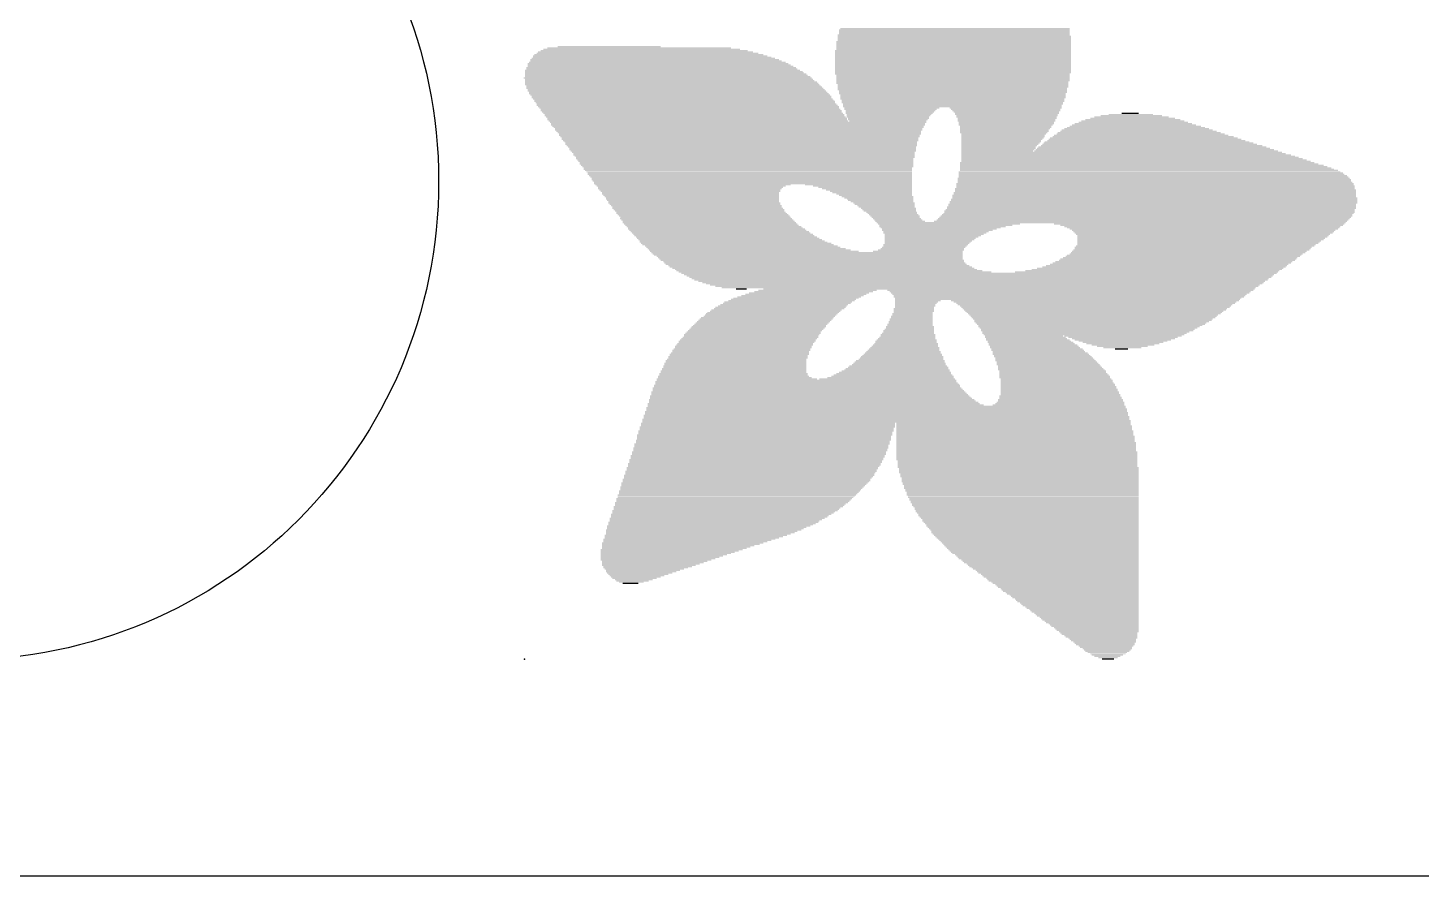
# Model space of a CAD drawing. Extents: x -1.7 to 23.1, y -5.6 to 23.3.
# Drawn here: x 2.231 to 6.306, y 0 to 2.481 of the extents above; entities that cross this region are included whole.
import ezdxf

# ---------------------------------------------------------------- set-up
doc = ezdxf.new("R2010")
doc.units = 0
for name, color, linetype in [('20', 53, 'CONTINUOUS'), ('21', 53, 'CONTINUOUS'), ('23', 53, 'CONTINUOUS')]:
    doc.layers.add(name, color=color, linetype=linetype)

# ---------------------------------------------------------------- blocks, each defined once
blk = doc.blocks.new('RECT')
blk.add_solid([(-0.5, -0.5), (0.5, -0.5), (-0.5, 0.5), (0.5, 0.5)])

msp = doc.modelspace()

# ---------------------------------------------------------------- linework, layer by layer
at = {"layer": '20'}
msp.add_line((18.415, 0), (1.905, 0), dxfattribs=at)
msp.add_circle((2.032, 2.032), 1.4, dxfattribs=at)
at = {"layer": '23'}
msp.add_point((3.683, 0.635), dxfattribs=at)

# ---------------------------------------------------------------- block references
at = {"layer": '21'}
for p, xscale, yscale in [((4.9384, 2.46), 0.6782, 0.0038), ((4.9403, 2.4562), 0.682, 0.0038), ((4.9403, 2.4524), 0.682, 0.0038), ((4.9403, 2.4486), 0.682, 0.0038), ((4.9403, 2.4447), 0.682, 0.0039), ((4.9403, 2.4752), 0.6744, 0.0038), ((4.9403, 2.4714), 0.6744, 0.0038), ((4.9403, 2.4676), 0.6744, 0.0038), ((4.9403, 2.4638), 0.6744, 0.0038), ((4.9422, 2.479), 0.6706, 0.0038), ((4.0469, 2.4028), 0.6705, 0.0038), ((4.0431, 2.4066), 0.6477, 0.0039), ((4.0373, 2.4105), 0.6287, 0.0038), ((4.0335, 2.4143), 0.6058, 0.0038), ((4.0259, 2.4181), 0.5754, 0.0038), ((4.0183, 2.4219), 0.5372, 0.0038), ((3.9306, 2.4257), 0.3009, 0.0038), ((4.9365, 2.4143), 0.6896, 0.0038), ((4.9365, 2.4105), 0.6896, 0.0038), ((4.9365, 2.4066), 0.6896, 0.0039), ((4.9365, 2.4028), 0.6896, 0.0038), ((4.9384, 2.4409), 0.6858, 0.0038), ((4.9384, 2.4371), 0.6858, 0.0038), ((4.9384, 2.4333), 0.6858, 0.0038), ((4.9384, 2.4295), 0.6858, 0.0038), ((4.9384, 2.4257), 0.6858, 0.0038), ((4.9384, 2.4219), 0.6858, 0.0038), ((4.9384, 2.4181), 0.6858, 0.0038), ((4.0831, 2.3647), 0.7887, 0.0038), ((4.0735, 2.3762), 0.762, 0.0038), ((4.0773, 2.3724), 0.7696, 0.0038), ((4.0812, 2.3685), 0.7773, 0.0039), ((4.0716, 2.38), 0.7506, 0.0038), ((4.064, 2.3876), 0.7278, 0.0038), ((4.0678, 2.3838), 0.7354, 0.0038), ((4.0602, 2.3914), 0.7124, 0.0038), ((4.0507, 2.399), 0.6858, 0.0038), ((4.0564, 2.3952), 0.6972, 0.0038), ((4.9365, 2.399), 0.6896, 0.0038), ((4.9365, 2.3952), 0.6896, 0.0038), ((4.9365, 2.3914), 0.6896, 0.0038), ((4.9365, 2.3876), 0.6896, 0.0038), ((4.9365, 2.3838), 0.6896, 0.0038), ((4.9365, 2.38), 0.6896, 0.0038), ((4.9365, 2.3762), 0.6896, 0.0038), ((4.9365, 2.3724), 0.6896, 0.0038), ((4.9365, 2.3685), 0.6896, 0.0039), ((4.9365, 2.3647), 0.6896, 0.0038), ((4.1021, 2.3343), 0.842, 0.0038), ((4.0964, 2.3457), 0.823, 0.0038), ((4.0983, 2.3419), 0.8268, 0.0038), ((4.1021, 2.3381), 0.8344, 0.0038), ((4.1059, 2.3304), 0.842, 0.0039), ((4.1078, 2.3266), 0.8458, 0.0038), ((4.1116, 2.3228), 0.8534, 0.0038), ((4.0869, 2.3571), 0.8039, 0.0038), ((4.0907, 2.3533), 0.8115, 0.0038), ((4.0926, 2.3495), 0.8153, 0.0038), ((4.085, 2.3609), 0.7925, 0.0038), ((4.9365, 2.3609), 0.6896, 0.0038), ((4.9365, 2.3571), 0.6896, 0.0038), ((4.9365, 2.3533), 0.6896, 0.0038), ((4.9365, 2.3495), 0.6896, 0.0038), ((4.9346, 2.3457), 0.6858, 0.0038), ((4.9365, 2.3419), 0.682, 0.0038), ((4.9365, 2.3381), 0.682, 0.0038), ((4.9365, 2.3343), 0.682, 0.0038), ((4.9365, 2.3304), 0.682, 0.0039), ((4.9365, 2.3266), 0.682, 0.0038), ((4.9346, 2.3228), 0.6782, 0.0038), ((4.1136, 2.319), 0.8573, 0.0038), ((4.1155, 2.3152), 0.8611, 0.0038), ((4.1193, 2.3114), 0.8611, 0.0038), ((4.1212, 2.3076), 0.8649, 0.0038), ((4.1231, 2.3038), 0.8687, 0.0038), ((4.1269, 2.3), 0.8687, 0.0038), ((4.1288, 2.2962), 0.8725, 0.0038), ((4.1326, 2.2924), 0.8725, 0.0039), ((4.1345, 2.2885), 0.8763, 0.0038), ((4.1383, 2.2847), 0.8763, 0.0038), ((4.1421, 2.2809), 0.8763, 0.0038), ((4.9346, 2.319), 0.6782, 0.0038), ((4.9365, 2.3152), 0.6744, 0.0038), ((4.9365, 2.3114), 0.6744, 0.0038), ((4.9365, 2.3076), 0.6744, 0.0038), ((4.9346, 2.3038), 0.6706, 0.0038), ((4.9346, 2.3), 0.6706, 0.0038), ((4.9365, 2.2962), 0.6668, 0.0038), ((4.9365, 2.2924), 0.6668, 0.0039), ((4.9346, 2.2885), 0.663, 0.0038), ((4.9365, 2.2847), 0.6592, 0.0038), ((4.9365, 2.2809), 0.6592, 0.0038), ((4.1421, 2.2771), 0.8763, 0.0038), ((4.146, 2.2733), 0.8763, 0.0038), ((4.1498, 2.2695), 0.8763, 0.0038), ((4.1517, 2.2657), 0.8801, 0.0038), ((4.1536, 2.2619), 0.8763, 0.0038), ((4.1574, 2.2581), 0.8763, 0.0038), ((4.1593, 2.2543), 0.8801, 0.0039), ((4.1631, 2.2504), 0.8801, 0.0038), ((4.165, 2.2466), 0.8763, 0.0038), ((4.1688, 2.2428), 0.8763, 0.0038), ((4.9365, 2.2771), 0.6592, 0.0038), ((4.9346, 2.2733), 0.6553, 0.0038), ((4.9365, 2.2695), 0.6515, 0.0038), ((4.9365, 2.2657), 0.6515, 0.0038), ((4.9346, 2.2619), 0.6477, 0.0038), ((4.9365, 2.2581), 0.6439, 0.0038), ((4.9346, 2.2543), 0.6401, 0.0039), ((4.9346, 2.2504), 0.6401, 0.0038), ((4.7575, 2.2466), 0.2781, 0.0038), ((4.7537, 2.2428), 0.2705, 0.0038), ((5.0908, 2.2466), 0.3276, 0.0038), ((5.0908, 2.2428), 0.32, 0.0038), ((4.1707, 2.239), 0.8801, 0.0038), ((4.1726, 2.2352), 0.8763, 0.0038), ((4.1764, 2.2314), 0.8763, 0.0038), ((4.1803, 2.2276), 0.8763, 0.0038), ((4.1803, 2.2238), 0.8763, 0.0038), ((4.1841, 2.22), 0.8763, 0.0038), ((4.1879, 2.2162), 0.8763, 0.0039), ((4.1879, 2.2123), 0.8763, 0.0038), ((4.1917, 2.2085), 0.8763, 0.0038), ((4.3079, 2.2047), 1.1011, 0.0038), ((4.3079, 2.2009), 1.0935, 0.0038), ((4.7517, 2.2352), 0.259, 0.0038), ((4.7498, 2.2314), 0.2552, 0.0038), ((4.7537, 2.239), 0.2629, 0.0038), ((4.7498, 2.2276), 0.2476, 0.0038), ((4.7479, 2.2238), 0.2438, 0.0038), ((4.746, 2.22), 0.24, 0.0038), ((4.7479, 2.2162), 0.2362, 0.0039), ((4.746, 2.2123), 0.2324, 0.0038), ((4.746, 2.2085), 0.2248, 0.0038), ((5.0927, 2.239), 0.3162, 0.0038), ((5.0927, 2.2352), 0.3086, 0.0038), ((5.0946, 2.2314), 0.3048, 0.0038), ((5.0927, 2.2276), 0.301, 0.0038), ((5.0946, 2.2238), 0.2972, 0.0038), ((5.0927, 2.22), 0.2934, 0.0038), ((5.0946, 2.2162), 0.2896, 0.0039), ((5.0927, 2.2123), 0.2858, 0.0038), ((5.0927, 2.2085), 0.2858, 0.0038), ((5.0927, 2.2047), 0.2782, 0.0038), ((5.0927, 2.2009), 0.2782, 0.0038), ((5.4642, 2.2009), 0.3429, 0.0038), ((5.4642, 2.2047), 0.32, 0.0038), ((5.4623, 2.2085), 0.301, 0.0038), ((5.4623, 2.2123), 0.2781, 0.0038), ((5.4623, 2.2162), 0.2477, 0.0039), ((5.4585, 2.22), 0.2171, 0.0038), ((5.4585, 2.2238), 0.1791, 0.0038), ((5.4566, 2.2276), 0.1295, 0.0038), ((5.4546, 2.2314), 0.0495, 0.0038), ((4.3079, 2.1971), 1.0935, 0.0038), ((4.3079, 2.1933), 1.0859, 0.0038), ((4.3098, 2.1895), 1.0821, 0.0038), ((4.3098, 2.1857), 1.0745, 0.0038), ((4.3098, 2.1819), 1.0745, 0.0038), ((4.3097, 2.1781), 1.0668, 0.0039), ((4.3117, 2.1742), 1.0629, 0.0038), ((4.3136, 2.1704), 1.0591, 0.0038), ((4.3117, 2.1666), 1.0553, 0.0038), ((4.3136, 2.1628), 1.0515, 0.0038), ((4.3136, 2.159), 1.0439, 0.0038), ((5.0908, 2.1971), 0.2744, 0.0038), ((5.0907, 2.1933), 0.2667, 0.0038), ((5.0907, 2.1895), 0.2667, 0.0038), ((5.0888, 2.1857), 0.2629, 0.0038), ((5.0869, 2.1819), 0.2591, 0.0038), ((5.0869, 2.1781), 0.2591, 0.0039), ((5.085, 2.1742), 0.2553, 0.0038), ((5.0851, 2.1704), 0.2476, 0.0038), ((5.0832, 2.1666), 0.2438, 0.0038), ((5.0832, 2.1628), 0.2438, 0.0038), ((5.0813, 2.159), 0.24, 0.0038), ((5.4947, 2.159), 0.5487, 0.0038), ((5.4928, 2.1628), 0.5295, 0.0038), ((5.487, 2.1666), 0.5105, 0.0038), ((5.4851, 2.1704), 0.4915, 0.0038), ((5.4813, 2.1742), 0.4762, 0.0038), ((5.4794, 2.1781), 0.4572, 0.0039), ((5.4756, 2.1819), 0.442, 0.0038), ((5.4737, 2.1857), 0.423, 0.0038), ((5.4718, 2.1895), 0.4038, 0.0038), ((5.4699, 2.1933), 0.3848, 0.0038), ((5.4661, 2.1971), 0.362, 0.0038), ((4.3136, 2.1552), 1.0439, 0.0038), ((4.3155, 2.1514), 1.0401, 0.0038), ((4.3155, 2.1476), 1.0325, 0.0038), ((4.3174, 2.1438), 1.0287, 0.0038), ((4.3174, 2.14), 1.0287, 0.0039), ((4.3193, 2.1361), 1.0249, 0.0038), ((4.3193, 2.1323), 1.0173, 0.0038), ((4.3212, 2.1285), 1.0135, 0.0038), ((4.3212, 2.1247), 1.0135, 0.0038), ((4.3231, 2.1209), 1.0096, 0.0038), ((5.0794, 2.1552), 0.2362, 0.0038), ((5.0775, 2.1514), 0.2324, 0.0038), ((5.0775, 2.1476), 0.2324, 0.0038), ((5.0756, 2.1438), 0.2286, 0.0038), ((5.0737, 2.14), 0.2247, 0.0039), ((5.0718, 2.1361), 0.2209, 0.0038), ((5.0699, 2.1323), 0.2171, 0.0038), ((5.0699, 2.1285), 0.2171, 0.0038), ((5.068, 2.1247), 0.2133, 0.0038), ((5.0661, 2.1209), 0.2095, 0.0038), ((5.5309, 2.1209), 0.7125, 0.0038), ((5.5271, 2.1247), 0.6973, 0.0038), ((5.5232, 2.1285), 0.682, 0.0038), ((5.5194, 2.1323), 0.6668, 0.0038), ((5.5175, 2.1361), 0.6477, 0.0038), ((5.5118, 2.14), 0.6286, 0.0039), ((5.508, 2.1438), 0.6134, 0.0038), ((5.5042, 2.1476), 0.5982, 0.0038), ((5.5023, 2.1514), 0.5791, 0.0038), ((5.4985, 2.1552), 0.5639, 0.0038), ((4.3231, 2.1171), 1.002, 0.0038), ((4.325, 2.1133), 0.9982, 0.0038), ((4.325, 2.1095), 0.9982, 0.0038), ((4.3269, 2.1057), 0.9944, 0.0038), ((4.3288, 2.1019), 0.9906, 0.0039), ((4.3269, 2.098), 0.9868, 0.0038), ((4.3288, 2.0942), 0.983, 0.0038), ((4.3307, 2.0904), 0.9792, 0.0038), ((4.3326, 2.0866), 0.9754, 0.0038), ((4.3326, 2.0828), 0.9754, 0.0038), ((4.3345, 2.079), 0.9716, 0.0038), ((5.4756, 2.0866), 1.0364, 0.0038), ((5.4813, 2.0828), 1.0478, 0.0038), ((5.4889, 2.079), 1.063, 0.0038), ((5.4432, 2.1095), 0.9639, 0.0038), ((5.4489, 2.1057), 0.9753, 0.0038), ((5.4546, 2.1019), 0.9867, 0.0039), ((5.4299, 2.1171), 0.9372, 0.0038), ((5.4356, 2.1133), 0.9486, 0.0038), ((5.4604, 2.098), 0.9982, 0.0038), ((5.4661, 2.0942), 1.0096, 0.0038), ((5.4718, 2.0904), 1.021, 0.0038), ((4.3364, 2.0752), 0.9678, 0.0038), ((4.3365, 2.0714), 0.9601, 0.0038), ((4.3365, 2.0676), 0.9601, 0.0038), ((4.3384, 2.0638), 0.9563, 0.0039), ((4.3403, 2.0599), 0.9525, 0.0038), ((4.3422, 2.0561), 0.9487, 0.0038), ((4.3422, 2.0523), 0.9487, 0.0038), ((4.3441, 2.0485), 0.9449, 0.0038), ((4.346, 2.0447), 0.9411, 0.0038), ((4.3479, 2.0409), 0.9373, 0.0038), ((4.3479, 2.0371), 0.9373, 0.0038), ((5.5232, 2.0409), 1.1468, 0.0038), ((5.5251, 2.0371), 1.1506, 0.0038), ((5.5118, 2.0599), 1.1164, 0.0038), ((5.5156, 2.0561), 1.124, 0.0038), ((5.5175, 2.0523), 1.1278, 0.0038), ((5.5213, 2.0485), 1.1354, 0.0038), ((5.5232, 2.0447), 1.1392, 0.0038), ((5.4947, 2.0752), 1.0745, 0.0038), ((5.5004, 2.0714), 1.0859, 0.0038), ((5.5042, 2.0676), 1.0935, 0.0038), ((5.5099, 2.0638), 1.1049, 0.0039), ((4.3498, 2.0333), 0.9335, 0.0038), ((4.3517, 2.0295), 0.9297, 0.0038), ((4.3517, 2.0257), 0.9297, 0.0039), ((4.1764, 2.0218), 0.5715, 0.0038), ((4.1707, 2.018), 0.5524, 0.0038), ((4.1688, 2.0142), 0.541, 0.0038), ((4.1669, 2.0104), 0.5372, 0.0038), ((4.1669, 2.0066), 0.5296, 0.0038), ((4.1688, 2.0028), 0.5258, 0.0038), ((4.1688, 1.999), 0.5182, 0.0038), ((4.1688, 1.9952), 0.5182, 0.0038), ((4.6603, 2.0218), 0.3124, 0.0038), ((4.6717, 2.018), 0.2896, 0.0038), ((4.6794, 2.0142), 0.2743, 0.0038), ((4.6851, 2.0104), 0.2629, 0.0038), ((4.6908, 2.0066), 0.2515, 0.0038), ((4.6965, 2.0028), 0.2401, 0.0038), ((4.7003, 1.999), 0.2324, 0.0038), ((4.706, 1.9952), 0.221, 0.0038), ((5.5271, 1.999), 1.1773, 0.0038), ((5.5271, 1.9952), 1.1773, 0.0038), ((5.5271, 2.0104), 1.1697, 0.0038), ((5.529, 2.0066), 1.1735, 0.0038), ((5.529, 2.0028), 1.1735, 0.0038), ((5.5271, 2.0257), 1.1621, 0.0039), ((5.5271, 2.0218), 1.1621, 0.0038), ((5.529, 2.018), 1.1659, 0.0038), ((5.529, 2.0142), 1.1659, 0.0038), ((5.5251, 2.0333), 1.1506, 0.0038), ((5.5271, 2.0295), 1.1545, 0.0038), ((4.1707, 1.9914), 0.5144, 0.0038), ((4.1726, 1.9876), 0.5106, 0.0039), ((4.1745, 1.9837), 0.5068, 0.0038), ((4.1745, 1.9799), 0.5068, 0.0038), ((4.1764, 1.9761), 0.503, 0.0038), ((4.1783, 1.9723), 0.4992, 0.0038), ((4.1802, 1.9685), 0.503, 0.0038), ((4.1822, 1.9647), 0.4991, 0.0038), ((4.186, 1.9609), 0.4991, 0.0038), ((4.1879, 1.9571), 0.4953, 0.0038), ((4.7098, 1.9914), 0.2134, 0.0038), ((4.7155, 1.9876), 0.2096, 0.0039), ((4.7194, 1.9837), 0.2019, 0.0038), ((4.7232, 1.9799), 0.1943, 0.0038), ((4.7251, 1.9761), 0.1905, 0.0038), ((4.7289, 1.9723), 0.1829, 0.0038), ((4.7346, 1.9685), 0.1791, 0.0038), ((4.7365, 1.9647), 0.1753, 0.0038), ((4.7403, 1.9609), 0.1676, 0.0038), ((4.7422, 1.9571), 0.1638, 0.0038), ((5.5175, 1.9571), 1.1964, 0.0038), ((5.5194, 1.9647), 1.1925, 0.0038), ((5.5194, 1.9609), 1.1925, 0.0038), ((5.5232, 1.9723), 1.1925, 0.0038), ((5.5232, 1.9685), 1.1925, 0.0038), ((5.5252, 1.9799), 1.1887, 0.0038), ((5.5252, 1.9761), 1.1887, 0.0038), ((5.5252, 1.9914), 1.1811, 0.0038), ((5.5252, 1.9876), 1.1811, 0.0039), ((5.5271, 1.9837), 1.1849, 0.0038), ((4.1898, 1.9533), 0.4991, 0.0038), ((4.1936, 1.9495), 0.4991, 0.0039), ((4.1955, 1.9456), 0.4953, 0.0038), ((4.1993, 1.9418), 0.4953, 0.0038), ((4.2012, 1.938), 0.4991, 0.0038), ((4.205, 1.9342), 0.4991, 0.0038), ((4.2088, 1.9304), 0.4991, 0.0038), ((4.2126, 1.9266), 0.4991, 0.0038), ((4.2145, 1.9228), 0.503, 0.0038), ((4.2183, 1.919), 0.503, 0.0038), ((4.2222, 1.9152), 0.5029, 0.0038), ((4.7479, 1.9533), 0.16, 0.0038), ((4.7498, 1.9495), 0.1562, 0.0039), ((4.7517, 1.9456), 0.1524, 0.0038), ((4.7574, 1.9418), 0.1486, 0.0038), ((4.7593, 1.938), 0.1448, 0.0038), ((4.7631, 1.9342), 0.1448, 0.0038), ((4.767, 1.9304), 0.1447, 0.0038), ((4.7689, 1.9266), 0.1409, 0.0038), ((4.7727, 1.9228), 0.1409, 0.0038), ((4.7765, 1.919), 0.141, 0.0038), ((4.7822, 1.9152), 0.1448, 0.0038), ((5.4851, 1.9152), 1.2078, 0.0038), ((5.4909, 1.919), 1.2039, 0.0038), ((5.4947, 1.9228), 1.2039, 0.0038), ((5.4985, 1.9266), 1.2039, 0.0038), ((5.5023, 1.9304), 1.204, 0.0038), ((5.5042, 1.9342), 1.2002, 0.0038), ((5.508, 1.938), 1.2002, 0.0038), ((5.5118, 1.9456), 1.2002, 0.0038), ((5.5118, 1.9418), 1.2002, 0.0038), ((5.5137, 1.9495), 1.1964, 0.0039), ((5.5175, 1.9533), 1.1964, 0.0038), ((4.2241, 1.9114), 0.5067, 0.0039), ((4.2279, 1.9075), 0.5067, 0.0038), ((4.2317, 1.9037), 0.5067, 0.0038), ((4.2374, 1.8999), 0.5105, 0.0038), ((4.2412, 1.8961), 0.5105, 0.0038), ((4.245, 1.8923), 0.5182, 0.0038), ((4.2488, 1.8885), 0.5182, 0.0038), ((4.2545, 1.8847), 0.522, 0.0038), ((4.2583, 1.8809), 0.522, 0.0038), ((4.264, 1.8771), 0.5258, 0.0038), ((4.2678, 1.8733), 0.5258, 0.0039), ((5.3994, 1.9114), 1.3716, 0.0039), ((4.9251, 1.9075), 0.4153, 0.0038), ((4.9155, 1.9037), 0.3886, 0.0038), ((4.906, 1.8999), 0.3696, 0.0038), ((4.9003, 1.8961), 0.3506, 0.0038), ((4.8965, 1.8923), 0.3353, 0.0038), ((4.8908, 1.8885), 0.3239, 0.0038), ((4.887, 1.8847), 0.3086, 0.0038), ((4.8832, 1.8809), 0.3009, 0.0038), ((4.8813, 1.8771), 0.2895, 0.0038), ((4.8775, 1.8733), 0.2819, 0.0039), ((5.6566, 1.9075), 0.8496, 0.0038), ((5.6642, 1.9037), 0.8268, 0.0038), ((5.6661, 1.8999), 0.8078, 0.0038), ((5.6681, 1.8961), 0.7963, 0.0038), ((5.6699, 1.8923), 0.7848, 0.0038), ((5.6699, 1.8885), 0.7696, 0.0038), ((5.6699, 1.8847), 0.762, 0.0038), ((5.6699, 1.8809), 0.7544, 0.0038), ((5.668, 1.8771), 0.743, 0.0038), ((5.668, 1.8733), 0.7354, 0.0039), ((4.2736, 1.8694), 0.5295, 0.0038), ((4.2793, 1.8656), 0.5334, 0.0038), ((4.285, 1.8618), 0.5372, 0.0038), ((4.2907, 1.858), 0.541, 0.0038), ((4.2945, 1.8542), 0.5486, 0.0038), ((4.3022, 1.8504), 0.5563, 0.0038), ((4.3079, 1.8466), 0.5601, 0.0038), ((4.3174, 1.8428), 0.5639, 0.0038), ((4.3231, 1.839), 0.5677, 0.0038), ((4.3326, 1.8352), 0.5792, 0.0039), ((4.847, 1.8352), 0.2439, 0.0039), ((4.8508, 1.839), 0.2439, 0.0038), ((4.8565, 1.8466), 0.2476, 0.0038), ((4.8546, 1.8428), 0.2438, 0.0038), ((4.8641, 1.858), 0.2552, 0.0038), ((4.8622, 1.8542), 0.2514, 0.0038), ((4.8603, 1.8504), 0.2476, 0.0038), ((4.8737, 1.8694), 0.2743, 0.0038), ((4.8699, 1.8656), 0.2667, 0.0038), ((4.868, 1.8618), 0.2629, 0.0038), ((5.6394, 1.839), 0.6934, 0.0038), ((5.6375, 1.8352), 0.6896, 0.0039), ((5.6452, 1.8428), 0.6973, 0.0038), ((5.6661, 1.8694), 0.7316, 0.0038), ((5.6623, 1.8656), 0.7239, 0.0038), ((5.6604, 1.8618), 0.7201, 0.0038), ((5.6566, 1.858), 0.7125, 0.0038), ((5.6547, 1.8542), 0.7087, 0.0038), ((5.6528, 1.8504), 0.7049, 0.0038), ((5.649, 1.8466), 0.6973, 0.0038), ((4.3422, 1.8313), 0.5905, 0.0038), ((4.3555, 1.8275), 0.6096, 0.0038), ((4.5098, 1.8237), 0.9106, 0.0038), ((4.5117, 1.8199), 0.9068, 0.0038), ((4.5136, 1.8161), 0.903, 0.0038), ((4.5174, 1.8123), 0.8954, 0.0038), ((4.5193, 1.8085), 0.8916, 0.0038), ((4.5212, 1.8047), 0.8878, 0.0038), ((4.525, 1.8009), 0.8878, 0.0038), ((4.5289, 1.7971), 0.8801, 0.0039), ((4.5327, 1.7932), 0.8801, 0.0038), ((4.8337, 1.8275), 0.2629, 0.0038), ((4.8432, 1.8313), 0.2515, 0.0038), ((5.5766, 1.7932), 0.6972, 0.0038), ((5.5823, 1.7971), 0.6934, 0.0039), ((5.5918, 1.8009), 0.6896, 0.0038), ((5.5956, 1.8047), 0.6896, 0.0038), ((5.6013, 1.8085), 0.6858, 0.0038), ((5.609, 1.8123), 0.6858, 0.0038), ((5.6128, 1.8161), 0.6858, 0.0038), ((5.6185, 1.8199), 0.682, 0.0038), ((5.6242, 1.8237), 0.6858, 0.0038), ((5.628, 1.8275), 0.6858, 0.0038), ((5.6337, 1.8313), 0.6896, 0.0038), ((4.5365, 1.7894), 0.8801, 0.0038), ((4.5441, 1.7856), 0.8801, 0.0038), ((4.5498, 1.7818), 0.8839, 0.0038), ((4.5574, 1.778), 0.884, 0.0038), ((4.5651, 1.7742), 0.8839, 0.0038), ((4.5746, 1.7704), 0.8953, 0.0038), ((4.5917, 1.7666), 0.9144, 0.0038), ((5.0127, 1.7628), 1.7412, 0.0038), ((5.0127, 1.759), 1.726, 0.0039), ((5.0145, 1.7551), 1.7145, 0.0038), ((5.0165, 1.7513), 1.703, 0.0038), ((5.5023, 1.7666), 0.7696, 0.0038), ((5.5194, 1.7704), 0.743, 0.0038), ((5.5328, 1.7742), 0.7315, 0.0038), ((5.5423, 1.778), 0.7201, 0.0038), ((5.5537, 1.7818), 0.7124, 0.0038), ((5.5614, 1.7856), 0.7049, 0.0038), ((5.569, 1.7894), 0.6973, 0.0038), ((5.0165, 1.7475), 1.6878, 0.0038), ((5.0184, 1.7437), 1.6764, 0.0038), ((5.0203, 1.7399), 1.6574, 0.0038), ((5.0242, 1.7361), 1.6421, 0.0038), ((5.028, 1.7323), 1.6269, 0.0038), ((5.0298, 1.7285), 1.6078, 0.0038), ((5.0356, 1.7247), 1.5887, 0.0038), ((5.0413, 1.7208), 1.5621, 0.0039), ((4.3174, 1.717), 0.0305, 0.0038), ((4.5403, 1.7132), 0.3467, 0.0038), ((5.1003, 1.717), 1.4364, 0.0038), ((5.2794, 1.7132), 1.0706, 0.0038), ((4.4431, 1.6713), 0.3734, 0.0038), ((4.4507, 1.6751), 0.3734, 0.0038), ((4.4545, 1.6789), 0.3734, 0.0038), ((4.4641, 1.6828), 0.3695, 0.0039), ((4.4698, 1.6866), 0.3657, 0.0038), ((4.4774, 1.6904), 0.3658, 0.0038), ((4.4869, 1.6942), 0.362, 0.0038), ((4.4965, 1.698), 0.3581, 0.0038), ((4.506, 1.7018), 0.3543, 0.0038), ((4.5155, 1.7056), 0.3505, 0.0038), ((4.5289, 1.7094), 0.3467, 0.0038), ((5.2794, 1.7094), 1.0554, 0.0038), ((5.2794, 1.7056), 1.0478, 0.0038), ((5.2774, 1.7018), 1.0363, 0.0038), ((5.2774, 1.698), 1.0287, 0.0038), ((5.2755, 1.6942), 1.0249, 0.0038), ((5.2736, 1.6904), 1.0135, 0.0038), ((5.2717, 1.6866), 1.0097, 0.0038), ((4.8336, 1.6828), 0.1334, 0.0039), ((4.8298, 1.6789), 0.1258, 0.0038), ((4.8279, 1.6751), 0.122, 0.0038), ((4.826, 1.6713), 0.1182, 0.0038), ((5.3518, 1.6828), 0.842, 0.0039), ((5.3518, 1.6789), 0.8268, 0.0038), ((5.3537, 1.6751), 0.8154, 0.0038), ((5.3518, 1.6713), 0.8039, 0.0038), ((4.3898, 1.6294), 0.3887, 0.0038), ((4.3936, 1.6332), 0.3886, 0.0038), ((4.3993, 1.637), 0.3848, 0.0038), ((4.4031, 1.6408), 0.3848, 0.0038), ((4.4069, 1.6447), 0.3848, 0.0039), ((4.4107, 1.6485), 0.3848, 0.0038), ((4.4164, 1.6523), 0.381, 0.0038), ((4.4202, 1.6561), 0.381, 0.0038), ((4.4279, 1.6599), 0.381, 0.0038), ((4.4317, 1.6637), 0.381, 0.0038), ((4.4374, 1.6675), 0.3772, 0.0038), ((4.8146, 1.6294), 0.1257, 0.0038), ((4.8165, 1.637), 0.1219, 0.0038), ((4.8165, 1.6332), 0.1219, 0.0038), ((4.8184, 1.6447), 0.1181, 0.0039), ((4.8184, 1.6408), 0.1181, 0.0038), ((4.8222, 1.6599), 0.1181, 0.0038), ((4.8222, 1.6561), 0.1181, 0.0038), ((4.8222, 1.6523), 0.1181, 0.0038), ((4.8203, 1.6485), 0.1143, 0.0038), ((4.826, 1.6675), 0.1182, 0.0038), ((4.8241, 1.6637), 0.1143, 0.0038), ((5.3537, 1.6675), 0.7925, 0.0038), ((5.3537, 1.6637), 0.7848, 0.0038), ((5.3518, 1.6599), 0.7734, 0.0038), ((5.3518, 1.6561), 0.7658, 0.0038), ((5.3499, 1.6523), 0.7544, 0.0038), ((5.3499, 1.6485), 0.7468, 0.0038), ((5.3498, 1.6447), 0.7391, 0.0039), ((5.3479, 1.6408), 0.7277, 0.0038), ((5.3479, 1.637), 0.7201, 0.0038), ((5.3479, 1.6332), 0.7125, 0.0038), ((5.346, 1.6294), 0.7011, 0.0038), ((4.3536, 1.5913), 0.3925, 0.0038), ((4.3574, 1.5951), 0.3924, 0.0038), ((4.3612, 1.5989), 0.3924, 0.0038), ((4.365, 1.6027), 0.3924, 0.0038), ((4.3688, 1.6066), 0.3924, 0.0039), ((4.3707, 1.6104), 0.3886, 0.0038), ((4.3745, 1.6142), 0.3886, 0.0038), ((4.3783, 1.618), 0.3886, 0.0038), ((4.3821, 1.6218), 0.3886, 0.0038), ((4.386, 1.6256), 0.3887, 0.0038), ((4.807, 1.5951), 0.1485, 0.0038), ((4.807, 1.5913), 0.1485, 0.0038), ((4.8089, 1.5989), 0.1447, 0.0038), ((4.8108, 1.6066), 0.1409, 0.0039), ((4.8108, 1.6027), 0.1409, 0.0038), ((4.8108, 1.6142), 0.1333, 0.0038), ((4.8108, 1.6104), 0.1333, 0.0038), ((4.8127, 1.6218), 0.1295, 0.0038), ((4.8127, 1.618), 0.1295, 0.0038), ((4.8146, 1.6256), 0.1257, 0.0038), ((5.3461, 1.6256), 0.6934, 0.0038), ((5.3423, 1.6218), 0.6858, 0.0038), ((5.3403, 1.618), 0.6743, 0.0038), ((5.3403, 1.6142), 0.6667, 0.0038), ((5.3384, 1.6104), 0.6553, 0.0038), ((5.3346, 1.6066), 0.6477, 0.0039), ((5.3327, 1.6027), 0.6363, 0.0038), ((5.3308, 1.5989), 0.6248, 0.0038), ((5.3289, 1.5951), 0.621, 0.0038), ((5.3251, 1.5913), 0.6058, 0.0038), ((4.3231, 1.5494), 0.4, 0.0038), ((4.3269, 1.5532), 0.4, 0.0038), ((4.3288, 1.557), 0.3962, 0.0038), ((4.3345, 1.5646), 0.4, 0.0038), ((4.3326, 1.5608), 0.3962, 0.0038), ((4.3364, 1.5685), 0.3962, 0.0039), ((4.3402, 1.5723), 0.3962, 0.0038), ((4.3441, 1.5761), 0.3963, 0.0038), ((4.3479, 1.5837), 0.3963, 0.0038), ((4.346, 1.5799), 0.3925, 0.0038), ((4.3517, 1.5875), 0.3963, 0.0038), ((4.7956, 1.5494), 0.1943, 0.0038), ((4.7975, 1.5532), 0.1905, 0.0038), ((4.7994, 1.557), 0.1867, 0.0038), ((4.7994, 1.5646), 0.1791, 0.0038), ((4.7994, 1.5608), 0.1791, 0.0038), ((4.8013, 1.5685), 0.1753, 0.0039), ((4.8013, 1.5723), 0.1677, 0.0038), ((4.8032, 1.5761), 0.1639, 0.0038), ((4.8051, 1.5837), 0.1601, 0.0038), ((4.8051, 1.5799), 0.1601, 0.0038), ((4.805, 1.5875), 0.1524, 0.0038), ((5.3213, 1.5875), 0.5982, 0.0038), ((5.3194, 1.5837), 0.5868, 0.0038), ((5.1479, 1.5761), 0.2363, 0.0038), ((5.1441, 1.5799), 0.2286, 0.0038), ((5.1517, 1.5723), 0.2363, 0.0038), ((5.1555, 1.5685), 0.2439, 0.0039), ((5.1594, 1.5646), 0.2438, 0.0038), ((5.1632, 1.5608), 0.2514, 0.0038), ((5.167, 1.557), 0.2514, 0.0038), ((5.1708, 1.5532), 0.259, 0.0038), ((5.1747, 1.5494), 0.2591, 0.0038), ((5.4337, 1.5799), 0.3429, 0.0038), ((5.4337, 1.5761), 0.32, 0.0038), ((5.4356, 1.5723), 0.301, 0.0038), ((5.4337, 1.5685), 0.282, 0.0039), ((5.4337, 1.5646), 0.259, 0.0038), ((5.4337, 1.5608), 0.2362, 0.0038), ((5.4337, 1.557), 0.2134, 0.0038), ((5.4337, 1.5532), 0.1828, 0.0038), ((5.4318, 1.5494), 0.1486, 0.0038), ((4.3022, 1.5075), 0.4115, 0.0038), ((4.3041, 1.5113), 0.4077, 0.0038), ((4.3079, 1.5189), 0.4077, 0.0038), ((4.3079, 1.5151), 0.4077, 0.0038), ((4.3117, 1.5265), 0.4077, 0.0038), ((4.3098, 1.5227), 0.4039, 0.0038), ((4.3136, 1.5304), 0.4039, 0.0039), ((4.3174, 1.538), 0.4039, 0.0038), ((4.3155, 1.5342), 0.4001, 0.0038), ((4.3193, 1.5418), 0.4001, 0.0038), ((4.3231, 1.5456), 0.4, 0.0038), ((4.7822, 1.5075), 0.2591, 0.0038), ((4.7841, 1.5113), 0.2476, 0.0038), ((4.786, 1.5151), 0.2438, 0.0038), ((4.7879, 1.5189), 0.24, 0.0038), ((4.7879, 1.5227), 0.2324, 0.0038), ((4.7898, 1.5265), 0.2286, 0.0038), ((4.7898, 1.5304), 0.221, 0.0039), ((4.7917, 1.5342), 0.2172, 0.0038), ((4.7917, 1.538), 0.2096, 0.0038), ((4.7936, 1.5418), 0.2058, 0.0038), ((4.7956, 1.5456), 0.2019, 0.0038), ((5.1766, 1.5456), 0.2629, 0.0038), ((5.1841, 1.538), 0.2705, 0.0038), ((5.1823, 1.5418), 0.2667, 0.0038), ((5.1879, 1.5342), 0.2705, 0.0038), ((5.1917, 1.5304), 0.2781, 0.0039), ((5.1936, 1.5265), 0.2819, 0.0038), ((5.1974, 1.5227), 0.2819, 0.0038), ((5.1994, 1.5189), 0.2858, 0.0038), ((5.2032, 1.5151), 0.2858, 0.0038), ((5.2051, 1.5113), 0.2896, 0.0038), ((5.207, 1.5075), 0.2934, 0.0038), ((5.4318, 1.5456), 0.1105, 0.0038), ((5.4299, 1.5418), 0.0381, 0.0038), ((4.2945, 1.4694), 0.4344, 0.0038), ((4.2945, 1.4656), 0.4344, 0.0038), ((4.2945, 1.477), 0.4268, 0.0038), ((4.2945, 1.4732), 0.4268, 0.0038), ((4.2965, 1.4846), 0.4229, 0.0038), ((4.2965, 1.4808), 0.4229, 0.0038), ((4.2984, 1.4923), 0.4191, 0.0039), ((4.2984, 1.4884), 0.4191, 0.0038), ((4.3003, 1.4999), 0.4153, 0.0038), ((4.3003, 1.4961), 0.4153, 0.0038), ((4.3022, 1.5037), 0.4115, 0.0038), ((4.7613, 1.4656), 0.3467, 0.0038), ((4.7632, 1.4694), 0.3353, 0.0038), ((4.767, 1.4732), 0.3277, 0.0038), ((4.7689, 1.477), 0.3163, 0.0038), ((4.7727, 1.4808), 0.3086, 0.0038), ((4.7727, 1.4846), 0.301, 0.0038), ((4.7765, 1.4884), 0.2934, 0.0038), ((4.7765, 1.4923), 0.2857, 0.0039), ((4.7784, 1.4961), 0.2743, 0.0038), ((4.7803, 1.4999), 0.2705, 0.0038), ((4.7803, 1.5037), 0.2629, 0.0038), ((5.2108, 1.5037), 0.2934, 0.0038), ((5.2127, 1.4999), 0.2972, 0.0038), ((5.2146, 1.4961), 0.301, 0.0038), ((5.2241, 1.4808), 0.3125, 0.0038), ((5.2184, 1.4923), 0.301, 0.0039), ((5.2203, 1.4884), 0.3048, 0.0038), ((5.2222, 1.4846), 0.3086, 0.0038), ((5.2279, 1.477), 0.3125, 0.0038), ((5.2279, 1.4732), 0.3125, 0.0038), ((5.2298, 1.4694), 0.3163, 0.0038), ((5.2317, 1.4656), 0.3201, 0.0038), ((4.5098, 1.4275), 0.903, 0.0038), ((4.5098, 1.4351), 0.8953, 0.0038), ((4.5098, 1.4313), 0.8953, 0.0038), ((4.506, 1.4465), 0.8801, 0.0038), ((4.5079, 1.4427), 0.8839, 0.0038), ((4.5098, 1.4389), 0.8877, 0.0038), ((4.304, 1.4542), 0.4686, 0.0039), ((4.5079, 1.4503), 0.8763, 0.0038), ((4.2945, 1.4618), 0.442, 0.0038), ((4.2983, 1.458), 0.4496, 0.0038), ((4.7441, 1.4542), 0.3962, 0.0039), ((4.7536, 1.458), 0.3696, 0.0038), ((4.7594, 1.4618), 0.3581, 0.0038), ((5.2336, 1.4618), 0.3239, 0.0038), ((5.2336, 1.458), 0.3239, 0.0038), ((5.2375, 1.4542), 0.3238, 0.0039), ((5.2394, 1.4503), 0.3276, 0.0038), ((5.2394, 1.4465), 0.3276, 0.0038), ((5.2413, 1.4427), 0.3314, 0.0038), ((5.2432, 1.4389), 0.3352, 0.0038), ((5.2432, 1.4351), 0.3352, 0.0038), ((5.2451, 1.4313), 0.339, 0.0038), ((5.2451, 1.4275), 0.339, 0.0038), ((4.5232, 1.3932), 0.9525, 0.0038), ((4.5251, 1.3894), 0.9563, 0.0038), ((4.5289, 1.3856), 0.9639, 0.0038), ((4.5174, 1.4046), 0.9334, 0.0038), ((4.5193, 1.4008), 0.9372, 0.0038), ((4.5212, 1.397), 0.941, 0.0038), ((4.5136, 1.4161), 0.9182, 0.0039), ((4.5155, 1.4122), 0.922, 0.0038), ((4.5174, 1.4084), 0.9258, 0.0038), ((4.5117, 1.4237), 0.9068, 0.0038), ((4.5136, 1.4199), 0.9106, 0.0038), ((5.2508, 1.3856), 0.3734, 0.0038), ((5.2508, 1.3932), 0.3658, 0.0038), ((5.2508, 1.3894), 0.3658, 0.0038), ((5.2489, 1.4046), 0.3544, 0.0038), ((5.2508, 1.4008), 0.3582, 0.0038), ((5.2508, 1.397), 0.3582, 0.0038), ((5.2471, 1.4237), 0.3429, 0.0038), ((5.2471, 1.4199), 0.3429, 0.0038), ((5.249, 1.4161), 0.3467, 0.0039), ((5.249, 1.4122), 0.3467, 0.0038), ((5.2509, 1.4084), 0.3505, 0.0038), ((4.7403, 1.3475), 1.4173, 0.0038), ((4.7422, 1.3437), 1.4211, 0.0038), ((4.7403, 1.3589), 1.4097, 0.0038), ((4.7422, 1.3551), 1.4135, 0.0038), ((4.7422, 1.3513), 1.4135, 0.0038), ((4.7403, 1.3703), 1.4021, 0.0038), ((4.7422, 1.3665), 1.4059, 0.0038), ((4.7422, 1.3627), 1.4059, 0.0038), ((4.5288, 1.3818), 0.9716, 0.0038), ((4.5345, 1.378), 0.983, 0.0039), ((4.7422, 1.3741), 1.3983, 0.0038), ((5.2451, 1.378), 0.3848, 0.0039), ((5.2489, 1.3818), 0.3772, 0.0038), ((4.3936, 1.3132), 0.7467, 0.0038), ((4.3917, 1.3094), 0.7429, 0.0038), ((4.3917, 1.3056), 0.7429, 0.0038), ((4.3955, 1.3246), 0.7429, 0.0038), ((4.3955, 1.3208), 0.7429, 0.0038), ((4.3955, 1.317), 0.7429, 0.0038), ((4.7422, 1.3322), 1.4288, 0.0038), ((4.7422, 1.3284), 1.4288, 0.0038), ((4.7403, 1.336), 1.4249, 0.0038), ((4.7422, 1.3398), 1.4211, 0.0039), ((5.1137, 1.3246), 0.6858, 0.0038), ((5.1137, 1.3208), 0.6858, 0.0038), ((5.1156, 1.317), 0.6896, 0.0038), ((5.1156, 1.3132), 0.6896, 0.0038), ((5.1156, 1.3094), 0.6896, 0.0038), ((5.1156, 1.3056), 0.6896, 0.0038), ((4.3783, 1.2637), 0.7468, 0.0039), ((4.3822, 1.2751), 0.7467, 0.0038), ((4.3803, 1.2713), 0.7429, 0.0038), ((4.3803, 1.2675), 0.7429, 0.0038), ((4.386, 1.2903), 0.7467, 0.0038), ((4.3841, 1.2865), 0.7429, 0.0038), ((4.3841, 1.2827), 0.7429, 0.0038), ((4.3841, 1.2789), 0.7429, 0.0038), ((4.3898, 1.3017), 0.7467, 0.0039), ((4.3879, 1.2979), 0.7429, 0.0038), ((4.3879, 1.2941), 0.7429, 0.0038), ((5.1175, 1.3017), 0.6934, 0.0039), ((5.1175, 1.2979), 0.6934, 0.0038), ((5.1175, 1.2941), 0.6934, 0.0038), ((5.1175, 1.2903), 0.6934, 0.0038), ((5.1194, 1.2865), 0.6972, 0.0038), ((5.1194, 1.2827), 0.6972, 0.0038), ((5.1194, 1.2789), 0.6972, 0.0038), ((5.1194, 1.2751), 0.6972, 0.0038), ((5.1194, 1.2713), 0.6972, 0.0038), ((5.1213, 1.2675), 0.701, 0.0038), ((5.1213, 1.2637), 0.701, 0.0039), ((4.365, 1.2294), 0.743, 0.0038), ((4.365, 1.2256), 0.743, 0.0039), ((4.3631, 1.2217), 0.7392, 0.0038), ((4.3688, 1.2408), 0.743, 0.0038), ((4.3688, 1.237), 0.743, 0.0038), ((4.3688, 1.2332), 0.743, 0.0038), ((4.3745, 1.2522), 0.7468, 0.0038), ((4.3726, 1.2484), 0.743, 0.0038), ((4.3726, 1.2446), 0.743, 0.0038), ((4.3764, 1.2598), 0.743, 0.0038), ((4.3764, 1.256), 0.743, 0.0038), ((5.1213, 1.2598), 0.701, 0.0038), ((5.1213, 1.256), 0.701, 0.0038), ((5.1213, 1.2522), 0.701, 0.0038), ((5.1213, 1.2484), 0.701, 0.0038), ((5.1213, 1.2446), 0.701, 0.0038), ((5.1232, 1.2408), 0.7048, 0.0038), ((5.1232, 1.237), 0.7048, 0.0038), ((5.1232, 1.2332), 0.7048, 0.0038), ((5.1232, 1.2294), 0.7048, 0.0038), ((5.1232, 1.2256), 0.7048, 0.0039), ((5.1232, 1.2217), 0.7048, 0.0038), ((4.346, 1.1836), 0.7353, 0.0038), ((4.3479, 1.1875), 0.7315, 0.0039), ((4.3498, 1.1951), 0.7353, 0.0038), ((4.3498, 1.1913), 0.7353, 0.0038), ((4.3555, 1.2065), 0.7391, 0.0038), ((4.3555, 1.2027), 0.7391, 0.0038), ((4.3536, 1.1989), 0.7353, 0.0038), ((4.3612, 1.2179), 0.743, 0.0038), ((4.3593, 1.2141), 0.7391, 0.0038), ((4.3593, 1.2103), 0.7391, 0.0038), ((5.1232, 1.2179), 0.7048, 0.0038), ((5.1251, 1.2141), 0.701, 0.0038), ((5.1251, 1.2103), 0.701, 0.0038), ((5.1251, 1.2065), 0.701, 0.0038), ((5.1251, 1.2027), 0.701, 0.0038), ((5.1251, 1.1989), 0.701, 0.0038), ((5.127, 1.1951), 0.7048, 0.0038), ((5.1289, 1.1913), 0.701, 0.0038), ((5.1289, 1.1875), 0.701, 0.0039), ((5.1289, 1.1836), 0.701, 0.0038), ((4.3269, 1.1494), 0.7201, 0.0039), ((4.325, 1.1455), 0.7163, 0.0038), ((4.3231, 1.1417), 0.7125, 0.0038), ((4.3327, 1.1608), 0.7239, 0.0038), ((4.3327, 1.157), 0.7239, 0.0038), ((4.3307, 1.1532), 0.72, 0.0038), ((4.3403, 1.1722), 0.7315, 0.0038), ((4.3384, 1.1684), 0.7277, 0.0038), ((4.3365, 1.1646), 0.7239, 0.0038), ((4.3441, 1.1798), 0.7315, 0.0038), ((4.3422, 1.176), 0.7277, 0.0038), ((5.1289, 1.1798), 0.701, 0.0038), ((5.1308, 1.176), 0.6972, 0.0038), ((5.1308, 1.1722), 0.6972, 0.0038), ((5.1308, 1.1684), 0.6972, 0.0038), ((5.1327, 1.1646), 0.6934, 0.0038), ((5.1327, 1.1608), 0.6934, 0.0038), ((5.1327, 1.157), 0.6934, 0.0038), ((5.1327, 1.1532), 0.6934, 0.0038), ((5.1346, 1.1494), 0.6896, 0.0039), ((5.1346, 1.1455), 0.6896, 0.0038), ((5.1365, 1.1417), 0.6858, 0.0038), ((4.2964, 1.1036), 0.6896, 0.0038), ((4.2945, 1.0998), 0.6858, 0.0038), ((4.304, 1.1151), 0.6972, 0.0038), ((4.3021, 1.1113), 0.6934, 0.0039), ((4.3002, 1.1074), 0.6896, 0.0038), ((4.3117, 1.1265), 0.7049, 0.0038), ((4.3098, 1.1227), 0.7011, 0.0038), ((4.3079, 1.1189), 0.6973, 0.0038), ((4.3193, 1.1379), 0.7125, 0.0038), ((4.3174, 1.1341), 0.7087, 0.0038), ((4.3155, 1.1303), 0.7049, 0.0038), ((5.1365, 1.1379), 0.6858, 0.0038), ((5.1365, 1.1341), 0.6858, 0.0038), ((5.1384, 1.1303), 0.682, 0.0038), ((5.1384, 1.1265), 0.682, 0.0038), ((5.1403, 1.1227), 0.6782, 0.0038), ((5.1403, 1.1189), 0.6782, 0.0038), ((5.1403, 1.1151), 0.6782, 0.0038), ((5.1422, 1.1113), 0.6744, 0.0039), ((5.1422, 1.1074), 0.6744, 0.0038), ((5.1442, 1.1036), 0.6705, 0.0038), ((5.1442, 1.0998), 0.6705, 0.0038), ((4.2584, 1.0579), 0.6439, 0.0038), ((4.2698, 1.0693), 0.6591, 0.0038), ((4.266, 1.0655), 0.6515, 0.0038), ((4.2641, 1.0617), 0.6477, 0.0038), ((4.2755, 1.077), 0.6629, 0.0038), ((4.2736, 1.0732), 0.6591, 0.0039), ((4.2793, 1.0808), 0.6705, 0.0038), ((4.2888, 1.0922), 0.682, 0.0038), ((4.285, 1.0884), 0.6744, 0.0038), ((4.2831, 1.0846), 0.6706, 0.0038), ((4.2926, 1.096), 0.682, 0.0038), ((5.1461, 1.096), 0.6667, 0.0038), ((5.1461, 1.0922), 0.6667, 0.0038), ((5.1479, 1.0884), 0.6629, 0.0038), ((5.1479, 1.0846), 0.6629, 0.0038), ((5.1498, 1.0808), 0.6591, 0.0038), ((5.1517, 1.077), 0.6553, 0.0038), ((5.1517, 1.0732), 0.6553, 0.0039), ((5.1536, 1.0693), 0.6515, 0.0038), ((5.1536, 1.0655), 0.6515, 0.0038), ((5.1555, 1.0617), 0.6477, 0.0038), ((5.1574, 1.0579), 0.6439, 0.0038), ((4.2221, 1.0236), 0.5944, 0.0038), ((4.2164, 1.0198), 0.583, 0.0038), ((4.2355, 1.0351), 0.6135, 0.0039), ((4.2316, 1.0312), 0.6058, 0.0038), ((4.2278, 1.0274), 0.5982, 0.0038), ((4.2469, 1.0465), 0.6286, 0.0038), ((4.2431, 1.0427), 0.621, 0.0038), ((4.2393, 1.0389), 0.6134, 0.0038), ((4.2545, 1.0541), 0.6362, 0.0038), ((4.2526, 1.0503), 0.6324, 0.0038), ((5.1574, 1.0541), 0.6439, 0.0038), ((5.1593, 1.0503), 0.6401, 0.0038), ((5.1612, 1.0465), 0.6363, 0.0038), ((5.1632, 1.0427), 0.6324, 0.0038), ((5.1632, 1.0389), 0.6324, 0.0038), ((5.1651, 1.0351), 0.6286, 0.0039), ((5.167, 1.0312), 0.6248, 0.0038), ((5.1689, 1.0274), 0.621, 0.0038), ((5.1689, 1.0236), 0.621, 0.0038), ((5.1708, 1.0198), 0.6172, 0.0038), ((4.165, 0.9855), 0.5029, 0.0038), ((4.1593, 0.9817), 0.4915, 0.0038), ((4.1536, 0.9779), 0.4801, 0.0038), ((4.184, 0.997), 0.5334, 0.0039), ((4.1783, 0.9931), 0.522, 0.0038), ((4.1726, 0.9893), 0.5106, 0.0038), ((4.2069, 1.0122), 0.5715, 0.0038), ((4.2012, 1.0084), 0.5601, 0.0038), ((4.1974, 1.0046), 0.5525, 0.0038), ((4.1916, 1.0008), 0.541, 0.0038), ((4.2126, 1.016), 0.5753, 0.0038), ((5.1727, 1.016), 0.6134, 0.0038), ((5.1746, 1.0122), 0.6096, 0.0038), ((5.1765, 1.0084), 0.6058, 0.0038), ((5.1765, 1.0046), 0.6058, 0.0038), ((5.1784, 1.0008), 0.602, 0.0038), ((5.1803, 0.997), 0.5982, 0.0039), ((5.1823, 0.9931), 0.5943, 0.0038), ((5.1841, 0.9893), 0.5905, 0.0038), ((5.186, 0.9855), 0.5867, 0.0038), ((5.1879, 0.9817), 0.5829, 0.0038), ((5.1898, 0.9779), 0.5791, 0.0038), ((4.1136, 0.955), 0.4153, 0.0038), ((4.1078, 0.9512), 0.4038, 0.0038), ((4.1021, 0.9474), 0.3924, 0.0038), ((4.0964, 0.9436), 0.381, 0.0038), ((4.0907, 0.9398), 0.3696, 0.0038), ((4.085, 0.936), 0.3581, 0.0038), ((4.1459, 0.9741), 0.4724, 0.0038), ((4.1402, 0.9703), 0.461, 0.0038), ((4.1326, 0.9665), 0.4458, 0.0038), ((4.1269, 0.9627), 0.4343, 0.0038), ((4.1212, 0.9589), 0.4229, 0.0039), ((5.1917, 0.9741), 0.5753, 0.0038), ((5.1936, 0.9703), 0.5715, 0.0038), ((5.1955, 0.9665), 0.5677, 0.0038), ((5.1974, 0.9627), 0.5639, 0.0038), ((5.1993, 0.9589), 0.5601, 0.0039), ((5.2013, 0.955), 0.5562, 0.0038), ((5.2032, 0.9512), 0.5524, 0.0038), ((5.2051, 0.9474), 0.5486, 0.0038), ((5.207, 0.9436), 0.5448, 0.0038), ((5.2108, 0.9398), 0.5372, 0.0038), ((5.2127, 0.936), 0.5334, 0.0038), ((4.0793, 0.9322), 0.3467, 0.0038), ((4.0736, 0.9284), 0.3353, 0.0038), ((4.0678, 0.9246), 0.3238, 0.0038), ((4.064, 0.9208), 0.3086, 0.0039), ((4.0583, 0.9169), 0.2972, 0.0038), ((4.0526, 0.9131), 0.2857, 0.0038), ((4.0469, 0.9093), 0.2743, 0.0038), ((4.0431, 0.9055), 0.2591, 0.0038), ((4.0373, 0.9017), 0.2477, 0.0038), ((4.0335, 0.8979), 0.2324, 0.0038), ((5.2146, 0.9322), 0.5296, 0.0038), ((5.2165, 0.9284), 0.5258, 0.0038), ((5.2203, 0.9246), 0.5181, 0.0038), ((5.2222, 0.9208), 0.5143, 0.0039), ((5.2241, 0.9169), 0.5105, 0.0038), ((5.2279, 0.9131), 0.5029, 0.0038), ((5.2298, 0.9093), 0.4991, 0.0038), ((5.2317, 0.9055), 0.4953, 0.0038), ((5.2355, 0.9017), 0.4877, 0.0038), ((5.2374, 0.8979), 0.4839, 0.0038), ((4.0297, 0.8941), 0.2172, 0.0038), ((4.024, 0.8903), 0.2058, 0.0038), ((4.0202, 0.8865), 0.1905, 0.0038), ((4.0164, 0.8827), 0.1753, 0.0039), ((4.0126, 0.8788), 0.16, 0.0038), ((4.0088, 0.875), 0.1447, 0.0038), ((4.005, 0.8712), 0.1295, 0.0038), ((4.003, 0.8674), 0.1105, 0.0038), ((3.9992, 0.8636), 0.0953, 0.0038), ((3.9954, 0.8598), 0.0724, 0.0038), ((3.9936, 0.856), 0.0457, 0.0038), ((5.2413, 0.8941), 0.4762, 0.0038), ((5.2432, 0.8903), 0.4724, 0.0038), ((5.2451, 0.8865), 0.4686, 0.0038), ((5.2489, 0.8827), 0.461, 0.0039), ((5.2508, 0.8788), 0.4572, 0.0038), ((5.2527, 0.875), 0.4534, 0.0038), ((5.2565, 0.8712), 0.4458, 0.0038), ((5.2584, 0.8674), 0.4419, 0.0038), ((5.2603, 0.8636), 0.4381, 0.0038), ((5.2641, 0.8598), 0.4305, 0.0038), ((5.266, 0.856), 0.4267, 0.0038), ((5.2698, 0.8522), 0.4191, 0.0038), ((5.2717, 0.8484), 0.4153, 0.0038), ((5.2736, 0.8446), 0.4115, 0.0039), ((5.2775, 0.8407), 0.4038, 0.0038), ((5.2794, 0.8369), 0.4, 0.0038), ((5.2813, 0.8331), 0.3962, 0.0038), ((5.2851, 0.8293), 0.3886, 0.0038), ((5.287, 0.8255), 0.3848, 0.0038), ((5.2908, 0.8217), 0.3772, 0.0038), ((5.2927, 0.8179), 0.3734, 0.0038), ((5.2946, 0.8141), 0.3696, 0.0038), ((5.2984, 0.8103), 0.3619, 0.0038), ((5.3003, 0.8065), 0.3581, 0.0039), ((5.3022, 0.8026), 0.3543, 0.0038), ((5.306, 0.7988), 0.3467, 0.0038), ((5.3079, 0.795), 0.3429, 0.0038), ((5.3098, 0.7912), 0.3391, 0.0038), ((5.3136, 0.7874), 0.3315, 0.0038), ((5.3156, 0.7836), 0.3276, 0.0038), ((5.3194, 0.7798), 0.32, 0.0038), ((5.3213, 0.776), 0.3162, 0.0038), ((5.3232, 0.7722), 0.3124, 0.0038), ((5.327, 0.7684), 0.3048, 0.0039), ((5.3289, 0.7645), 0.301, 0.0038), ((5.3308, 0.7607), 0.2972, 0.0038), ((5.3346, 0.7569), 0.2895, 0.0038), ((5.3365, 0.7531), 0.2857, 0.0038), ((5.3384, 0.7493), 0.2819, 0.0038), ((5.3422, 0.7455), 0.2743, 0.0038), ((5.3441, 0.7417), 0.2705, 0.0038), ((5.3479, 0.7379), 0.2629, 0.0038), ((5.3498, 0.7341), 0.2591, 0.0038), ((5.3518, 0.7303), 0.2553, 0.0039), ((5.3556, 0.7264), 0.2476, 0.0038), ((5.3575, 0.7226), 0.2438, 0.0038), ((5.3594, 0.7188), 0.24, 0.0038), ((5.3632, 0.715), 0.2324, 0.0038), ((5.3632, 0.7112), 0.2248, 0.0038), ((5.3651, 0.7074), 0.221, 0.0038), ((5.3689, 0.7036), 0.2134, 0.0038), ((5.3708, 0.6998), 0.2095, 0.0038), ((5.3746, 0.696), 0.2019, 0.0038), ((5.3746, 0.6922), 0.1943, 0.0039), ((5.3765, 0.6883), 0.1905, 0.0038), ((5.3803, 0.6845), 0.1829, 0.0038), ((5.3803, 0.6807), 0.1753, 0.0038), ((5.3822, 0.6769), 0.1715, 0.0038), ((5.3842, 0.6731), 0.16, 0.0038), ((5.3842, 0.6693), 0.1524, 0.0038), ((5.388, 0.6655), 0.1448, 0.0038), ((5.388, 0.6617), 0.1372, 0.0038), ((5.388, 0.6579), 0.1295, 0.0038), ((5.388, 0.6541), 0.1143, 0.0039), ((5.3899, 0.6502), 0.1029, 0.0038), ((5.388, 0.6464), 0.0914, 0.0038), ((5.388, 0.6426), 0.0762, 0.0038), ((5.3899, 0.6388), 0.0572, 0.0038), ((5.3899, 0.635), 0.0343, 0.0038)]:
    msp.add_blockref('RECT', p, dxfattribs=dict(at, xscale=xscale, yscale=yscale))

doc.saveas('drawing.dxf')
